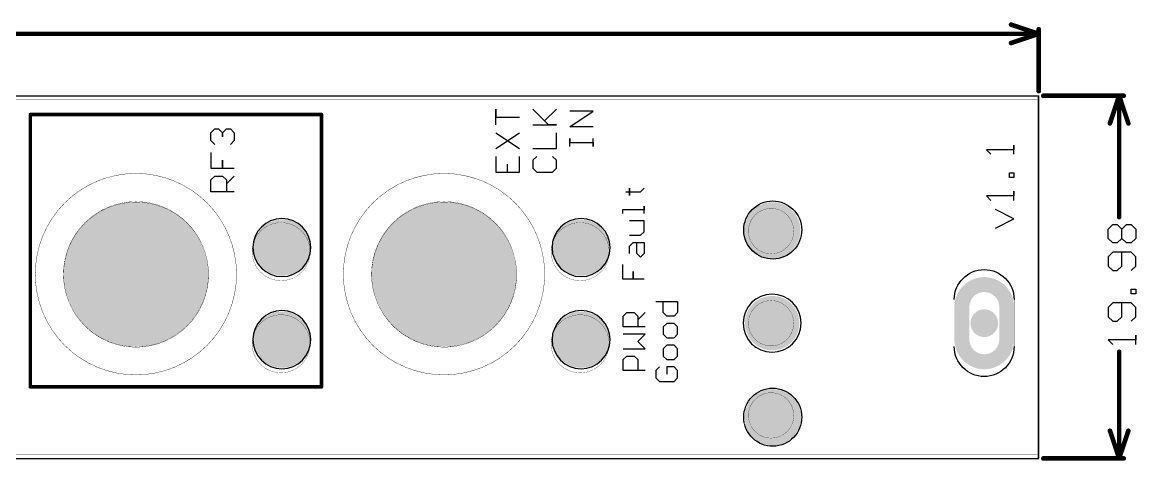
# Model space of a CAD drawing. Header units: millimetres. Extents: x 34 to 168, y 52 to 76.
# Drawn here: x 106.3 to 167.7, y 52.2 to 76.3 of the extents above; entities that cross this region are included whole.
import ezdxf

# ---------------------------------------------------------------- set-up
doc = ezdxf.new("R2010")
doc.units = ezdxf.units.MM
for name, color, linetype in [('Mechanical1', 6, 'Continuous'), ('Mechanical13', 56, 'Continuous'), ('Mechanical2', 216, 'Continuous'), ('Mechanical4', 56, 'Continuous'), ('MultiLayer', 9, 'Continuous'), ('PadHoleLayer', 156, 'Continuous'), ('TopOverlay', 2, 'Continuous')]:
    doc.layers.add(name, color=color, linetype=linetype)

msp = doc.modelspace()

# ---------------------------------------------------------------- linework, layer by layer
at = {"layer": 'Mechanical1'}
for p, q in [((166.19064552, 64.9390497), (166.44456424, 65.19296842)), ((166.44456424, 65.19296842), (166.69848042, 65.19296842)), ((166.69848042, 65.19296842), (166.95239914, 64.9390497)), ((166.95239914, 64.9390497), (167.20631786, 65.19296842)), ((167.20631786, 65.19296842), (167.46023404, 65.19296842)), ((167.46023404, 65.19296842), (167.71415276, 64.9390497)), ((166.19064552, 64.43121479999999), (166.19064552, 64.9390497)), ((166.95239914, 64.43121479999999), (166.95239914, 64.9390497)), ((167.71415276, 64.9390497), (167.71415276, 64.43121479999999)), ((166.44456424, 64.17729607999999), (166.19064552, 64.43121479999999)), ((166.69848042, 64.17729607999999), (166.44456424, 64.17729607999999)), ((166.95239914, 64.43121479999999), (166.69848042, 64.17729607999999)), ((167.20631786, 64.17729607999999), (166.95239914, 64.43121479999999)), ((167.46023404, 64.17729607999999), (167.20631786, 64.17729607999999)), ((167.71415276, 64.43121479999999), (167.46023404, 64.17729607999999)), ((166.44456424, 63.66946118), (166.19064552, 63.41554246)), ((166.19064552, 63.41554246), (166.19064552, 62.90770756)), ((167.46023404, 63.66946118), (166.44456424, 63.66946118)), ((166.95239914, 62.90770756), (166.95239914, 63.66946118)), ((167.71415276, 63.41554246), (167.46023404, 63.66946118)), ((167.71415276, 62.90770756), (167.71415276, 63.41554246)), ((166.19064552, 62.90770756), (166.44456424, 62.65378884)), ((166.44456424, 62.65378884), (166.69848042, 62.65378884)), ((166.69848042, 62.65378884), (166.95239914, 62.90770756)), ((167.46023404, 62.65378884), (167.71415276, 62.90770756)), ((167.46023404, 61.38420032), (167.46023404, 61.63811904)), ((167.46023404, 61.63811904), (167.71415276, 61.63811904)), ((167.71415276, 61.63811904), (167.71415276, 61.38420032)), ((166.44456424, 60.87636542), (166.19064552, 60.6224467)), ((167.46023404, 60.87636542), (166.44456424, 60.87636542)), ((166.95239914, 60.1146118), (166.95239914, 60.87636542)), ((167.71415276, 61.38420032), (167.46023404, 61.38420032)), ((167.71415276, 60.6224467), (167.46023404, 60.87636542)), ((166.19064552, 60.6224467), (166.19064552, 60.1146118)), ((167.71415276, 60.1146118), (167.71415276, 60.6224467)), ((166.19064552, 60.1146118), (166.44456424, 59.86069308)), ((166.44456424, 59.86069308), (166.69848042, 59.86069308)), ((166.69848042, 59.86069308), (166.95239914, 60.1146118)), ((167.46023404, 59.86069308), (167.71415276, 60.1146118)), ((167.71415276, 58.59110456), (167.71415276, 59.09893946)), ((167.71415276, 59.09893946), (167.71415276, 58.84502328)), ((167.71415276, 58.84502328), (166.19064552, 58.84502328)), ((166.19064552, 58.84502328), (166.44456424, 58.59110456))]:
    msp.add_line(p, q, dxfattribs=at)
for points, const_width in [([(160.83839816, 76.208001), (162.36239816, 75.700001)], 0.254), ([(102.225094, 75.700001), (162.36239816, 75.700001)], 0.254), ([(160.83839816, 75.19200099999999), (162.36239816, 75.700001)], 0.254), ([(162.36239816, 72.54244064), (162.36239816, 75.95400099999999)], 0.254), ([(162.61639816, 72.28844063999999), (167.05399914, 72.28844063999999)], 0.254), ([(166.29199914, 70.76444063999999), (166.79999914, 72.28844063999999)], 0.254), ([(166.79999914, 65.59936841999999), (166.79999914, 72.28844063999999)], 0.254), ([(166.79999914, 72.28844063999999), (167.30799914, 70.76444063999999)], 0.254), ([(157.70718776, 58.47080508), (157.70718776, 61.06160508)], 0.00999998), ([(161.00679508, 58.47080508), (161.00679508, 61.06160508)], 0.00999998), ([(166.79999914, 52.30843488), (166.79999914, 58.18470456)], 0.254), ([(166.29199914, 53.83243487999999), (166.79999914, 52.30843488)], 0.254), ([(166.79999914, 52.30843488), (167.30799914, 53.83243487999999)], 0.254), ([(162.61639816, 52.30843488), (167.05399914, 52.30843488)], 0.254)]:
    msp.add_lwpolyline(points, dxfattribs=dict(at, const_width=const_width))
for points, const_width in [([(160.77489816, 76.208001, 1), (160.90189816, 76.208001, 1)], 0.127), ([(162.29889816, 75.95400099999999, 1), (162.42589816, 75.95400099999999, 1)], 0.127), ([(162.29889816, 75.700001, 1), (162.42589816, 75.700001, 1)], 0.127), ([(162.29889816, 75.700001, 1), (162.42589816, 75.700001, 1)], 0.127), ([(162.29889816, 75.700001, 1), (162.42589816, 75.700001, 1)], 0.127), ([(160.77489816, 75.19200099999999, 1), (160.90189816, 75.19200099999999, 1)], 0.127), ([(162.29889816, 72.54244064, 1), (162.42589816, 72.54244064, 1)], 0.127), ([(162.55289816, 72.28844063999999, 1), (162.67989816, 72.28844063999999, 1)], 0.127), ([(166.73649914, 72.28844063999999, 1), (166.86349914, 72.28844063999999, 1)], 0.127), ([(166.73649914, 72.28844063999999, 1), (166.86349914, 72.28844063999999, 1)], 0.127), ([(166.73649914, 72.28844063999999, 1), (166.86349914, 72.28844063999999, 1)], 0.127), ([(166.99049914, 72.28844063999999, 1), (167.11749914, 72.28844063999999, 1)], 0.127), ([(166.22849914, 70.76444063999999, 1), (166.35549914, 70.76444063999999, 1)], 0.127), ([(167.24449914, 70.76444063999999, 1), (167.37149914, 70.76444063999999, 1)], 0.127), ([(116.57279962, 62.45899877999999, 1), (108.57280038, 62.45899877999999, 1)], 0.00999998), ([(133.56539962, 62.45899877999999, 1), (125.56540038, 62.45899877999999, 1)], 0.00999998), ([(166.73649914, 65.59936841999999, 1), (166.86349914, 65.59936841999999, 1)], 0.127), ([(108.57030102, 62.45899877999999, 1), (108.57529974, 62.45899877999999, 1)], 0.00499872), ([(116.57030026, 62.45899877999999, 1), (116.57529898, 62.45899877999999, 1)], 0.00499872), ([(125.56290102, 62.45899877999999, 1), (125.56789974, 62.45899877999999, 1)], 0.00499872), ([(133.56290026, 62.45899877999999, 1), (133.56789898, 62.45899877999999, 1)], 0.00499872), ([(157.7046884, 61.06160508, 1), (157.70968712, 61.06160508, 1)], 0.00499872), ([(161.00429572, 61.06160508, 1), (161.00929444, 61.06160508, 1)], 0.00499872), ([(157.7046884, 58.47080508, 1), (157.70968712, 58.47080508, 1)], 0.00499872), ([(161.00429572, 58.47080508, 1), (161.00929444, 58.47080508, 1)], 0.00499872), ([(166.73649914, 58.18470456, 1), (166.86349914, 58.18470456, 1)], 0.127), ([(166.22849914, 53.83243487999999, 1), (166.35549914, 53.83243487999999, 1)], 0.127), ([(167.24449914, 53.83243487999999, 1), (167.37149914, 53.83243487999999, 1)], 0.127), ([(162.55289816, 52.30843488, 1), (162.67989816, 52.30843488, 1)], 0.127), ([(166.73649914, 52.30843488, 1), (166.86349914, 52.30843488, 1)], 0.127), ([(166.73649914, 52.30843488, 1), (166.86349914, 52.30843488, 1)], 0.127), ([(166.73649914, 52.30843488, 1), (166.86349914, 52.30843488, 1)], 0.127), ([(166.99049914, 52.30843488, 1), (167.11749914, 52.30843488, 1)], 0.127)]:
    msp.add_lwpolyline(points, format="xyb", close=True, dxfattribs=dict(at, const_width=const_width))
for points in [[(33.96241874, 72.28844063999999), (162.36239816, 72.28844063999999)], [(162.36239816, 52.31403304), (162.36239816, 72.28844063999999)], [(33.9624035, 52.30843488), (162.36239816, 52.30843488)], [(162.36239816, 52.30843488), (162.36239816, 52.31403304)]]:
    msp.add_lwpolyline(points, dxfattribs=at)
for points in [[(162.36239816, 72.28844063999999, 1), (162.36239816, 72.28844063999999, 1)], [(162.36239816, 72.28844063999999, 1), (162.36239816, 72.28844063999999, 1)], [(122.22499812, 63.92500042, 1), (119.02499944, 63.92500042, 1)], [(138.72499814, 63.92500042, 1), (135.52499946, 63.92500042, 1)], [(146.12610094, 64.57650534, 1), (146.12610094, 64.57650534, 1)], [(146.13226298, 64.54712516, 1), (146.13226298, 64.54712516, 1)], [(119.02499944, 63.92500042, 1), (119.02499944, 63.92500042, 1)], [(122.22499812, 63.92500042, 1), (122.22499812, 63.92500042, 1)], [(135.52499946, 63.92500042, 1), (135.52499946, 63.92500042, 1)], [(138.72499814, 63.92500042, 1), (138.72499814, 63.92500042, 1)], [(149.26238118, 59.7584276, 1), (146.0623825, 59.7584276, 1)], [(157.70718776, 61.06160508, 1), (157.70718776, 61.06160508, 1)], [(161.00679508, 61.06160508, 1), (161.00679508, 61.06160508, 1)], [(122.22499812, 58.84999913999999, 1), (119.02499944, 58.84999913999999, 1)], [(138.72499814, 58.84999913999999, 1), (135.52499946, 58.84999913999999, 1)], [(146.0623825, 59.7584276, 1), (146.0623825, 59.7584276, 1)], [(149.26238118, 59.7584276, 1), (149.26238118, 59.7584276, 1)], [(119.02499944, 58.84999913999999, 1), (119.02499944, 58.84999913999999, 1)], [(122.22499812, 58.84999913999999, 1), (122.22499812, 58.84999913999999, 1)], [(135.52499946, 58.84999913999999, 1), (135.52499946, 58.84999913999999, 1)], [(138.72499814, 58.84999913999999, 1), (138.72499814, 58.84999913999999, 1)], [(157.70718776, 58.47080508, 1), (157.70718776, 58.47080508, 1)], [(161.00679508, 58.47080508, 1), (161.00679508, 58.47080508, 1)], [(146.12610094, 54.26410534, 1), (146.12610094, 54.26410534, 1)], [(146.13226298, 54.23472516, 1), (146.13226298, 54.23472516, 1)], [(162.36239816, 52.31403304, 1), (162.36239816, 52.31403304, 1)], [(162.36239816, 52.31403304, 1), (162.36239816, 52.31403304, 1)], [(162.36239816, 52.30843488, 1), (162.36239816, 52.30843488, 1)], [(162.36239816, 52.30843488, 1), (162.36239816, 52.30843488, 1)]]:
    msp.add_lwpolyline(points, format="xyb", close=True, dxfattribs=at)
for points in [[(146.12610094, 64.57650534, -213.1920346618038), (146.13226298, 64.54712516)], [(157.70718776, 61.06160508, -0.9999999999999999), (161.00679508, 61.06160508)], [(161.00679508, 58.47080508, -0.9999999999999999), (157.70718776, 58.47080508)], [(146.12610094, 54.26410534, -213.1920346618038), (146.13226298, 54.23472516)]]:
    msp.add_lwpolyline(points, format="xyb", dxfattribs=at)
at = {"layer": 'Mechanical13'}
for points, const_width in [([(118.12279906, 62.45899877999999, 1), (107.02280094, 62.45899877999999, 1)], 0.01999996), ([(135.11539906, 62.45899877999999, 1), (124.01540094, 62.45899877999999, 1)], 0.01999996), ([(107.01780222, 62.45899877999999, 1), (107.02779966, 62.45899877999999, 1)], 0.00999998), ([(118.11780034, 62.45899877999999, 1), (118.12779778, 62.45899877999999, 1)], 0.00999998), ([(124.01040222, 62.45899877999999, 1), (124.02039966, 62.45899877999999, 1)], 0.00999998), ([(135.11040034, 62.45899877999999, 1), (135.12039778, 62.45899877999999, 1)], 0.00999998)]:
    msp.add_lwpolyline(points, format="xyb", close=True, dxfattribs=dict(at, const_width=const_width))
at = {"layer": 'Mechanical2', "const_width": 0.0127}
for points in [[(33.9624035, 72.27824507999999), (162.29691442, 72.27824507999999)], [(162.29691442, 72.07834708), (162.29691442, 72.27824507999999)], [(162.29691442, 52.50833288), (162.29691442, 72.07834708)], [(33.9624035, 52.30843488), (162.29691442, 52.30843488)], [(162.29691442, 52.30843488), (162.29691442, 52.50833288)]]:
    msp.add_lwpolyline(points, dxfattribs=at)
at = {"layer": 'Mechanical2'}
for points, const_width in [([(162.29373942, 72.27824507999999, 1), (162.30008942, 72.27824507999999, 1)], 0.00635), ([(162.29373942, 72.27824507999999, 1), (162.30008942, 72.27824507999999, 1)], 0.00635), ([(162.29373942, 72.07834708, 1), (162.30008942, 72.07834708, 1)], 0.00635), ([(162.29373942, 72.07834708, 1), (162.30008942, 72.07834708, 1)], 0.00635), ([(116.58209602, 62.43112989999999, 1), (108.58617602, 62.43112989999999, 1)], 0.0127), ([(133.57342602, 62.43112989999999, 1), (125.57750602, 62.43112989999999, 1)], 0.0127), ([(147.60123642, 66.08140707999999, 1), (147.60758642, 66.08140707999999, 1)], 0.00635), ([(147.60123642, 66.08140707999999, 1), (147.60758642, 66.08140707999999, 1)], 0.00635), ([(122.17914096, 63.7004822, 1), (118.98077296, 63.7004822, 1)], 0.0127), ([(138.67071834, 63.7004822, 1), (135.47235034, 63.7004822, 1)], 0.0127), ([(146.51925738, 64.20736459999999, 1), (146.52560738, 64.20736459999999, 1)], 0.00635), ([(146.51925738, 64.20736459999999, 1), (146.52560738, 64.20736459999999, 1)], 0.00635), ([(148.68321546, 64.20736459999999, 1), (148.68956546, 64.20736459999999, 1)], 0.00635), ([(148.68321546, 64.20736206, 1), (148.68956546, 64.20736206, 1)], 0.00635), ([(118.97759796, 63.7004822, 1), (118.98394796, 63.7004822, 1)], 0.00635), ([(122.17596596, 63.7004822, 1), (122.18231596, 63.7004822, 1)], 0.00635), ([(135.46917534, 63.7004822, 1), (135.47552534, 63.7004822, 1)], 0.00635), ([(138.66754334, 63.7004822, 1), (138.67389334, 63.7004822, 1)], 0.00635), ([(147.60123642, 63.58268208, 1), (147.60758642, 63.58268208, 1)], 0.00635), ([(147.60123642, 63.58268208, 1), (147.60758642, 63.58268208, 1)], 0.00635), ([(108.58300102, 62.43112989999999, 1), (108.58935102, 62.43112989999999, 1)], 0.00635), ([(116.57892102, 62.43112989999999, 1), (116.58527102, 62.43112989999999, 1)], 0.00635), ([(125.57433102, 62.43112989999999, 1), (125.58068102, 62.43112989999999, 1)], 0.00635), ([(133.57025102, 62.43112989999999, 1), (133.57660102, 62.43112989999999, 1)], 0.00635), ([(147.60123642, 61.00399788, 1), (147.60758642, 61.00399788, 1)], 0.00635), ([(147.60123642, 61.00399788, 1), (147.60758642, 61.00399788, 1)], 0.00635), ([(122.17914096, 58.62307553999999, 1), (118.98077296, 58.62307553999999, 1)], 0.0127), ([(138.67071834, 58.62307553999999, 1), (135.47235034, 58.62307553999999, 1)], 0.0127), ([(146.51925738, 59.1299554, 1), (146.52560738, 59.1299554, 1)], 0.00635), ([(146.51925738, 59.1299554, 1), (146.52560738, 59.1299554, 1)], 0.00635), ([(148.68321546, 59.1299554, 1), (148.68956546, 59.1299554, 1)], 0.00635), ([(148.68321546, 59.12995286, 1), (148.68956546, 59.12995286, 1)], 0.00635), ([(118.97759796, 58.62307553999999, 1), (118.98394796, 58.62307553999999, 1)], 0.00635), ([(122.17596596, 58.62307553999999, 1), (122.18231596, 58.62307553999999, 1)], 0.00635), ([(135.46917534, 58.62307553999999, 1), (135.47552534, 58.62307553999999, 1)], 0.00635), ([(138.66754334, 58.62307553999999, 1), (138.67389334, 58.62307553999999, 1)], 0.00635), ([(147.60123642, 58.50527288, 1), (147.60758642, 58.50527288, 1)], 0.00635), ([(147.60123642, 58.50527288, 1), (147.60758642, 58.50527288, 1)], 0.00635), ([(147.60123642, 55.92658867999999, 1), (147.60758642, 55.92658867999999, 1)], 0.00635), ([(147.60123642, 55.92658867999999, 1), (147.60758642, 55.92658867999999, 1)], 0.00635), ([(146.51925738, 54.05254619999999, 1), (146.52560738, 54.05254619999999, 1)], 0.00635), ([(146.51925738, 54.05254619999999, 1), (146.52560738, 54.05254619999999, 1)], 0.00635), ([(148.68321546, 54.05254619999999, 1), (148.68956546, 54.05254619999999, 1)], 0.00635), ([(148.68321546, 54.05254619999999, 1), (148.68956546, 54.05254619999999, 1)], 0.00635), ([(147.60123642, 53.42786367999999, 1), (147.60758642, 53.42786367999999, 1)], 0.00635), ([(147.60123642, 53.42786367999999, 1), (147.60758642, 53.42786367999999, 1)], 0.00635), ([(162.29373942, 52.50833288, 1), (162.30008942, 52.50833288, 1)], 0.00635), ([(162.29373942, 52.50833288, 1), (162.30008942, 52.50833288, 1)], 0.00635), ([(162.29373942, 52.30843488, 1), (162.30008942, 52.30843488, 1)], 0.00635), ([(162.29373942, 52.30843488, 1), (162.30008942, 52.30843488, 1)], 0.00635)]:
    msp.add_lwpolyline(points, format="xyb", close=True, dxfattribs=dict(at, const_width=const_width))
at = {"layer": 'Mechanical2', "const_width": 0.0127}
for points in [[(146.52243238, 64.20736459999999, -0.5773502691894349), (147.60441142, 66.08140707999999)], [(147.60441142, 66.08140707999999, -0.5773502691895016), (148.68639046, 64.20736206)], [(147.60441142, 63.58268208, -0.2679491924325478), (146.52243238, 64.20736459999999)], [(148.68639046, 64.20736459999999, -0.2679491924331186), (147.60441142, 63.58268208)], [(146.52243238, 59.1299554, -0.5773502691894349), (147.60441142, 61.00399788)], [(147.60441142, 61.00399788, -0.5773502691894927), (148.68639046, 59.12995286)], [(147.60441142, 58.50527288, -0.2679491924325145), (146.52243238, 59.1299554)], [(148.68639046, 59.1299554, -0.2679491924330422), (147.60441142, 58.50527288)], [(146.52243238, 54.05254619999999, -0.5773502691894589), (147.60441142, 55.92658867999999)], [(147.60441142, 55.92658867999999, -0.5773502691894535), (148.68639046, 54.05254619999999)], [(147.60441142, 53.42786367999999, -0.2679491924325215), (146.52243238, 54.05254619999999)], [(148.68639046, 54.05254619999999, -0.2679491924330422), (147.60441142, 53.42786367999999)]]:
    msp.add_lwpolyline(points, format="xyb", dxfattribs=at)
at = {"layer": 'Mechanical4', "const_width": 0.0127}
for points in [[(33.9624035, 72.07834708), (162.29691442, 72.07834708)], [(33.9624035, 52.50833288), (162.29691442, 52.50833288)]]:
    msp.add_lwpolyline(points, dxfattribs=at)
at = {"layer": 'Mechanical4', "const_width": 0.00635}
for points in [[(162.29373942, 72.07834708, 1), (162.30008942, 72.07834708, 1)], [(162.29373942, 52.50833288, 1), (162.30008942, 52.50833288, 1)]]:
    msp.add_lwpolyline(points, format="xyb", close=True, dxfattribs=at)
at = {"layer": 'MultiLayer', "const_width": 0.762}
for points in [[(147.29400056, 64.87500106, 1), (148.05600056, 64.87500106, 1)], [(120.24399878, 63.92500042, 1), (121.00599878, 63.92500042, 1)], [(136.7439988, 63.92500042, 1), (137.5059988, 63.92500042, 1)], [(112.1918, 62.45899877999999, 1), (112.9538, 62.45899877999999, 1)], [(129.1844, 62.45899877999999, 1), (129.9464, 62.45899877999999, 1)], [(147.28138184, 59.7584276, 1), (148.04338184, 59.7584276, 1)], [(158.981394, 59.75843776, 1), (159.743394, 59.75843776, 1)], [(120.24399878, 58.84999913999999, 1), (121.00599878, 58.84999913999999, 1)], [(136.7439988, 58.84999913999999, 1), (137.5059988, 58.84999913999999, 1)], [(147.31899924, 54.5749988, 1), (148.08099924, 54.5749988, 1)]]:
    msp.add_lwpolyline(points, format="xyb", close=True, dxfattribs=at)
at = {"layer": 'PadHoleLayer'}
for points, const_width in [([(110.57280146, 62.45899877999999, 1), (114.57279854, 62.45899877999999, 1)], 3.99999962), ([(127.56540146, 62.45899877999999, 1), (131.56539854, 62.45899877999999, 1)], 3.99999962), ([(146.90000084, 64.87500106, 1), (148.45000028, 64.87500106, 1)], 1.54999944), ([(119.84999906, 63.92500042, 1), (121.3999985, 63.92500042, 1)], 1.54999944), ([(136.34999908, 63.92500042, 1), (137.89999852, 63.92500042, 1)], 1.54999944), ([(158.1248933, 58.87093635999999), (158.1248933, 60.64593916, -1), (160.5998947, 60.64593916), (160.5998947, 58.87093635999999, -1)], 0.8249996199999999), ([(146.91238334, 59.7584276, 1), (148.41238034, 59.7584276, 1)], 1.49999954), ([(119.84999906, 58.84999913999999, 1), (121.3999985, 58.84999913999999, 1)], 1.54999944), ([(136.34999908, 58.84999913999999, 1), (137.89999852, 58.84999913999999, 1)], 1.54999944), ([(146.92499952, 54.5749988, 1), (148.47499896, 54.5749988, 1)], 1.54999944)]:
    msp.add_lwpolyline(points, format="xyb", close=True, dxfattribs=dict(at, const_width=const_width))
at = {"layer": 'TopOverlay'}
for p, q in [((132.42142934, 70.68219289999999), (132.42142934, 71.54857928)), ((132.42142934, 71.54857928), (132.42142934, 71.11538736)), ((135.32731126, 70.68219289999999), (134.46092488, 71.54857928)), ((134.46092488, 71.54857928), (135.1107153, 70.89878886)), ((135.1107153, 70.89878886), (135.76050572, 71.54857928)), ((136.50042042, 70.57389237999999), (137.80000126, 71.44027876)), ((137.80000126, 71.44027876), (136.50042042, 71.44027876)), ((132.42142934, 71.11538736), (133.72101018, 71.11538736)), ((134.46092488, 70.68219289999999), (135.76050572, 70.68219289999999)), ((135.76050572, 70.68219289999999), (135.32731126, 70.68219289999999)), ((116.70041938, 70.24895271999999), (116.91701788, 70.46554868)), ((116.70041938, 69.81575826), (116.70041938, 70.24895271999999)), ((116.91701788, 70.46554868), (117.13361384, 70.46554868)), ((117.13361384, 70.46554868), (117.3502098, 70.24895271999999)), ((117.3502098, 70.24895271999999), (117.56680576, 70.46554868)), ((117.3502098, 70.24895271999999), (117.3502098, 70.03235676)), ((117.3502098, 70.03235676), (117.3502098, 70.24895271999999)), ((117.56680576, 70.46554868), (117.78340426, 70.46554868)), ((117.78340426, 70.46554868), (118.00000022, 70.24895271999999)), ((118.00000022, 70.24895271999999), (118.00000022, 69.81575826)), ((132.42142934, 69.38261206), (133.72101018, 70.24899844)), ((132.42142934, 70.24899844), (133.72101018, 69.38261206)), ((135.76050572, 69.38261206), (135.76050572, 70.24899844)), ((137.80000126, 70.57389237999999), (136.50042042, 70.57389237999999)), ((116.91701788, 69.59916229999999), (116.70041938, 69.81575826)), ((118.00000022, 69.81575826), (117.78340426, 69.59916229999999)), ((136.50042042, 69.49091004), (136.50042042, 69.9241045)), ((136.50042042, 69.9241045), (136.50042042, 69.707506)), ((136.50042042, 69.707506), (137.80000126, 69.707506)), ((137.80000126, 69.49091004), (137.80000126, 69.9241045)), ((137.80000126, 69.707506), (137.80000126, 69.49091004)), ((161.00000058, 69.06268381999999), (161.00000058, 69.57051872)), ((161.00000058, 69.57051872), (161.00000058, 69.31660253999999)), ((116.70041938, 69.16596784), (116.70041938, 68.29958146)), ((132.42142934, 68.94941759999999), (132.42142934, 68.08303122)), ((133.72101018, 68.08303122), (133.72101018, 68.94941759999999)), ((134.46092488, 69.38261206), (135.76050572, 69.38261206)), ((134.67752338, 68.94941759999999), (134.46092488, 68.73282164)), ((135.76050572, 68.73282164), (135.54390976, 68.94941759999999)), ((161.00000058, 69.31660253999999), (159.47649334, 69.31660253999999)), ((159.47649334, 69.31660253999999), (159.73041206, 69.06268381999999)), ((116.70041938, 68.29958146), (117.3502098, 68.29958146)), ((117.3502098, 68.29958146), (117.3502098, 68.73277592)), ((117.3502098, 68.73277592), (117.3502098, 68.29958146)), ((117.3502098, 68.29958146), (118.00000022, 68.29958146)), ((133.07121976, 68.08303122), (133.07121976, 68.51622567999999)), ((134.46092488, 68.73282164), (134.46092488, 68.29962718)), ((134.46092488, 68.29962718), (134.67752338, 68.08303122)), ((135.54390976, 68.08303122), (135.76050572, 68.29962718)), ((135.76050572, 68.29962718), (135.76050572, 68.73282164)), ((116.70041938, 67.64979104), (116.91701788, 67.866387)), ((116.70041938, 67.00000062), (116.70041938, 67.64979104)), ((116.91701788, 67.866387), (117.3502098, 67.866387)), ((117.3502098, 67.866387), (117.56680576, 67.64979104)), ((117.56680576, 67.43319507999999), (118.00000022, 67.866387)), ((117.56680576, 67.64979104), (117.56680576, 67.00000062)), ((132.42142934, 68.08303122), (133.72101018, 68.08303122)), ((134.67752338, 68.08303122), (135.54390976, 68.08303122)), ((160.74608186, 67.79309529999999), (160.74608186, 68.04701401999999)), ((160.74608186, 68.04701401999999), (161.00000058, 68.04701401999999)), ((161.00000058, 67.79309529999999), (160.74608186, 67.79309529999999)), ((161.00000058, 68.04701401999999), (161.00000058, 67.79309529999999)), ((118.00000022, 67.00000062), (116.70041938, 67.00000062)), ((139.60032278, 66.99844868), (139.80025888, 66.99844868)), ((139.80025888, 66.79851258), (139.80025888, 67.19838224)), ((139.80025888, 67.19838224), (139.80025888, 66.99844868)), ((139.80025888, 66.99844868), (139.80025888, 66.79851258)), ((139.80025888, 66.99844868), (140.40006464, 66.99844868)), ((140.40006464, 66.99844868), (140.60000074, 67.19838224)), ((161.00000058, 66.52350677999999), (161.00000058, 67.03134168)), ((161.00000058, 67.03134168), (161.00000058, 66.77742549999999)), ((161.00000058, 66.77742549999999), (159.47649334, 66.77742549999999)), ((159.47649334, 66.77742549999999), (159.73041206, 66.52350677999999)), ((140.60000074, 65.99877072), (139.40038922, 65.99877072)), ((139.40038922, 65.99877072), (139.40038922, 65.79883462)), ((140.60000074, 65.79883462), (140.60000074, 66.19870428)), ((140.60000074, 66.19870428), (140.60000074, 65.99877072)), ((161.00000058, 65.50783444), (159.98432824, 66.01567188)), ((140.60000074, 65.39896496), (139.80025888, 65.39896496)), ((140.60000074, 64.79915919999999), (140.60000074, 65.39896496)), ((159.98432824, 64.99999953999999), (161.00000058, 65.50783444)), ((139.80025888, 64.5992231), (140.40006464, 64.5992231)), ((140.40006464, 64.5992231), (140.60000074, 64.79915919999999)), ((139.80025888, 63.99941733999999), (140.00019498, 64.19935344)), ((139.80025888, 63.59954767999999), (139.80025888, 63.99941733999999)), ((140.00019498, 64.19935344), (140.60000074, 64.19935344)), ((140.20013108, 63.59954767999999), (140.20013108, 64.19935344)), ((140.60000074, 64.19935344), (140.60000074, 63.59954767999999)), ((140.40006464, 63.39961158), (140.20013108, 63.59954767999999)), ((140.60000074, 63.59954767999999), (140.40006464, 63.39961158)), ((139.40038922, 62.99974192), (139.40038922, 62.20000005999999)), ((139.40038922, 62.20000005999999), (140.00019498, 62.20000005999999)), ((140.00019498, 62.20000005999999), (140.00019498, 62.59986971999999)), ((140.00019498, 62.59986971999999), (140.00019498, 62.20000005999999)), ((140.00019498, 62.20000005999999), (140.60000074, 62.20000005999999)), ((141.2503906, 60.94857253999999), (142.45000212, 60.94857253999999)), ((141.65026026, 60.34876678), (141.65026026, 60.94857253999999)), ((142.45000212, 60.94857253999999), (142.45000212, 60.34876678)), ((139.4508641, 60.14883068), (139.65079766, 60.34876678)), ((139.65079766, 60.34876678), (140.05066986, 60.34876678)), ((140.05066986, 60.34876678), (140.25060596, 60.14883068)), ((140.25060596, 59.94889457999999), (140.65047562, 60.34876678)), ((141.85019636, 60.14883068), (141.65026026, 60.34876678)), ((142.45000212, 60.34876678), (142.25006602, 60.14883068)), ((139.4508641, 59.54902491999999), (139.4508641, 60.14883068)), ((140.25060596, 60.14883068), (140.25060596, 59.54902491999999)), ((141.85019636, 59.74896102), (141.65026026, 59.54902491999999)), ((142.25006602, 60.14883068), (141.85019636, 60.14883068)), ((142.25006602, 59.74896102), (141.85019636, 59.74896102)), ((142.45000212, 59.54902491999999), (142.25006602, 59.74896102)), ((140.65047562, 59.54902491999999), (139.4508641, 59.54902491999999)), ((140.65047562, 59.14915525999999), (139.4508641, 59.14915525999999)), ((140.25060596, 58.74928306), (140.65047562, 59.14915525999999)), ((141.65026026, 59.54902491999999), (141.65026026, 59.14915525999999)), ((141.65026026, 59.14915525999999), (141.85019636, 58.94921916)), ((142.25006602, 58.94921916), (142.45000212, 59.14915525999999)), ((142.45000212, 59.14915525999999), (142.45000212, 59.54902491999999)), ((139.4508641, 58.3494134), (140.65047562, 58.3494134)), ((140.65047562, 58.3494134), (140.25060596, 58.74928306)), ((141.85019636, 58.5493495), (141.65026026, 58.3494134)), ((141.65026026, 58.3494134), (141.65026026, 57.94954374)), ((141.85019636, 58.94921916), (142.25006602, 58.94921916)), ((142.25006602, 58.5493495), (141.85019636, 58.5493495)), ((142.45000212, 58.3494134), (142.25006602, 58.5493495)), ((142.45000212, 57.94954374), (142.45000212, 58.3494134)), ((139.4508641, 57.74960763999999), (139.65079766, 57.94954374)), ((139.4508641, 57.14980188), (139.4508641, 57.74960763999999)), ((139.65079766, 57.94954374), (140.05066986, 57.94954374)), ((140.05066986, 57.94954374), (140.25060596, 57.74960763999999)), ((140.25060596, 57.74960763999999), (140.25060596, 57.14980188)), ((141.65026026, 57.94954374), (141.85019636, 57.74960763999999)), ((141.85019636, 57.74960763999999), (142.25006602, 57.74960763999999)), ((142.25006602, 57.74960763999999), (142.45000212, 57.94954374)), ((140.65047562, 57.14980188), (139.4508641, 57.14980188)), ((141.45032416, 57.34973797999999), (141.2503906, 57.14980188)), ((141.2503906, 57.14980188), (141.2503906, 56.74993222)), ((142.25006602, 57.34973797999999), (141.85019636, 57.34973797999999)), ((141.85019636, 57.34973797999999), (141.85019636, 56.94986578)), ((142.45000212, 57.14980188), (142.25006602, 57.34973797999999)), ((142.45000212, 56.74993222), (142.45000212, 57.14980188)), ((141.2503906, 56.74993222), (141.45032416, 56.54999612)), ((141.45032416, 56.54999612), (142.25006602, 56.54999612)), ((142.25006602, 56.54999612), (142.45000212, 56.74993222))]:
    msp.add_line(p, q, dxfattribs=at)
at = {"layer": 'TopOverlay', "const_width": 0.1999996}
for points in [[(106.74999986, 71.24999973999999), (122.80399874, 71.24999973999999)], [(106.74999986, 56.24999926), (106.74999986, 71.24999973999999)], [(122.80399874, 56.24999926), (122.80399874, 71.24999973999999)], [(106.74999986, 56.24999926), (122.80399874, 56.24999926)]]:
    msp.add_lwpolyline(points, dxfattribs=at)
at = {"layer": 'TopOverlay', "const_width": 0.0999998}
for points in [[(106.69999996, 71.24999973999999, 1), (106.79999976, 71.24999973999999, 1)], [(106.69999996, 71.24999973999999, 1), (106.79999976, 71.24999973999999, 1)], [(122.75399884, 71.24999973999999, 1), (122.85399864, 71.24999973999999, 1)], [(122.75399884, 71.24999973999999, 1), (122.85399864, 71.24999973999999, 1)], [(106.69999996, 56.24999926, 1), (106.79999976, 56.24999926, 1)], [(106.69999996, 56.24999926, 1), (106.79999976, 56.24999926, 1)], [(122.75399884, 56.24999926, 1), (122.85399864, 56.24999926, 1)], [(122.75399884, 56.24999926, 1), (122.85399864, 56.24999926, 1)]]:
    msp.add_lwpolyline(points, format="xyb", close=True, dxfattribs=at)

doc.saveas('drawing.dxf')
